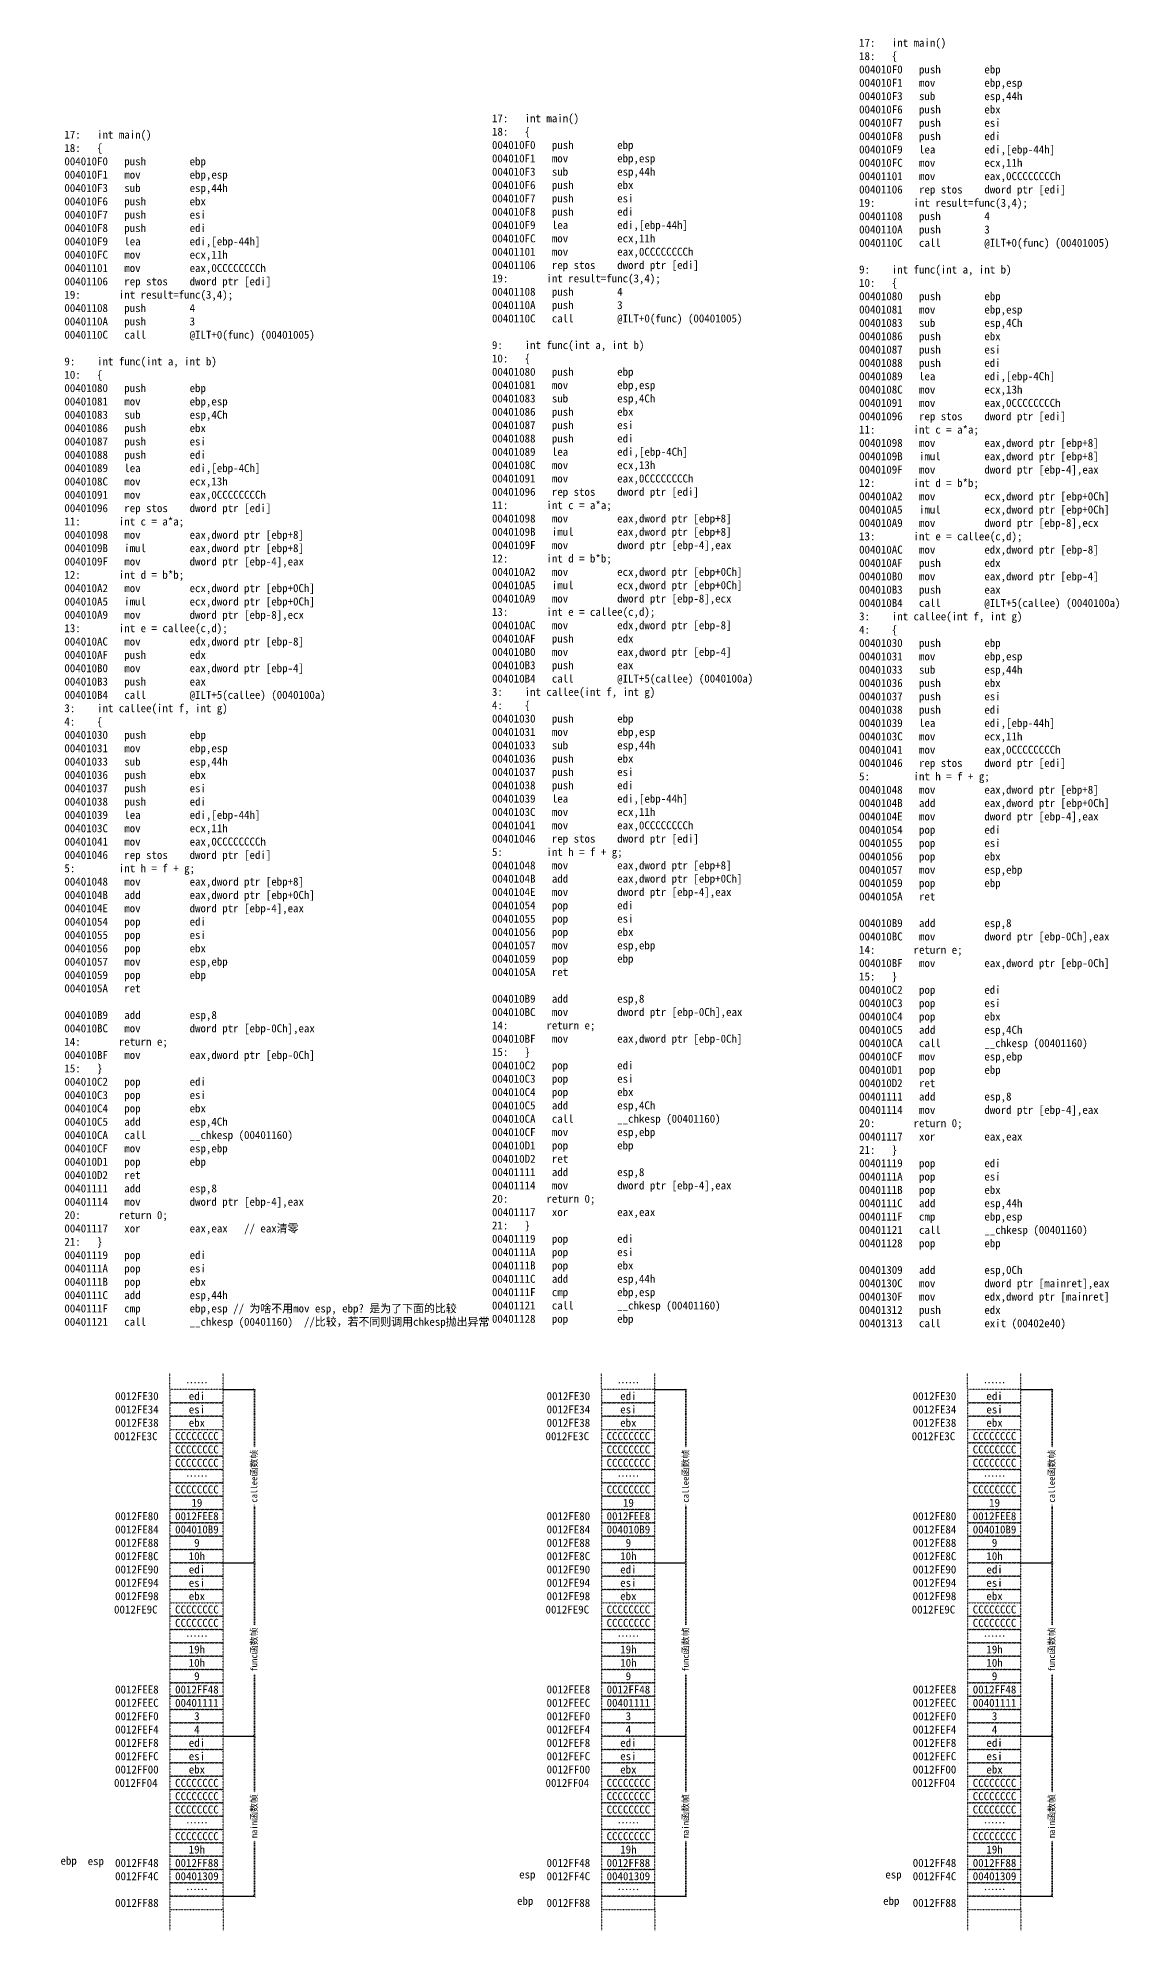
# Model space of a CAD drawing. Header units: millimetres. Extents: x 4752 to 29114, y 1106 to 4893.
# Drawn here: x 25506 to 27568, y 1346 to 4893 of the extents above; entities that cross this region are included whole.
import ezdxf

# ---------------------------------------------------------------- set-up
doc = ezdxf.new("R2010")
doc.units = ezdxf.units.MM
doc.linetypes.add('ACAD_ISO07W100', pattern=[3, 0, -3])
doc.linetypes.add('DOT', pattern=[0.25, 0, -0.25])
doc.styles.get("Standard").update_dxf_attribs({"font": ''})
doc.styles.add('w', font='', dxfattribs={"height": 15})
doc.styles.get('Standard').set_extended_font_data('SimSun')
doc.styles.get('w').set_extended_font_data('SimSun')
doc.dimstyles.new('w', dxfattribs={"dimscale": 3, "dimtxt": 4, "dimasz": 1.5, "dimexe": 1.25, "dimexo": 0.625, "dimtad": 0, "dimtxsty": 'Standard', "dimblk": 'ARCHTICK', "dimcen": 2.5, "dimclrd": 5, "dimclre": 5, "dimclrt": 5, "dimadec": 1, "dimazin": 0, "dimtfac": 1, "dimtmove": 0, "dimatfit": 3, "dimfxl": 1, "dimarcsym": 0})

# ---------------------------------------------------------------- blocks, each defined once
blk = doc.blocks.new('b')
at = {"linetype": 'DOT'}
blk.add_lwpolyline([(-100, 0), (0, 0), (0, 25), (-100, 25)], close=True, dxfattribs=at)
blk = doc.blocks.new('_ArchTick')
at = {"color": 0, "linetype": 'ByBlock', "const_width": 0.15}
blk.add_lwpolyline([(-0.5, -0.5), (0.5, 0.5)], dxfattribs=at)
blk = doc.blocks.new('*D64')
at = {"color": 5, "linetype": 'ACAD_ISO07W100', "lineweight": -2}
for p, q in [((25855.6, 2359.5), (25915.7, 2359.5)), ((25912, 2359.5), (25912, 2249.2)), ((25912, 2034.5), (25912, 2144.9)), ((25855.6, 2034.5), (25915.7, 2034.5))]:
    blk.add_line(p, q, dxfattribs=at)
at = {"layer": 'Defpoints', "color": 0, "linetype": 'DOT'}
for p in [(25853.7, 2359.5), (25853.7, 2034.5), (25912, 2034.5)]:
    blk.add_point(p, dxfattribs=at)
at = {"color": 5, "linetype": 'DOT', "lineweight": -2, "xscale": 4.5, "yscale": 4.5, "zscale": 4.5}
for p, rotation in [((25912, 2359.5), 90), ((25912, 2034.5), 270)]:
    blk.add_blockref('_ArchTick', p, dxfattribs=dict(at, rotation=rotation))
at = {"color": 5, "linetype": 'DOT', "insert": (25912, 2197), "char_height": 12, "attachment_point": 5, "rotation": 90}
blk.add_mtext('callee函数帧', dxfattribs=at)
blk = doc.blocks.new('*D62')
at = {"color": 5, "linetype": 'ACAD_ISO07W100', "lineweight": -2}
for p, q in [((25855.6, 2034.5), (25915.7, 2034.5)), ((25912, 2034.5), (25912, 1915.7)), ((25912, 1709.5), (25912, 1828.4)), ((25855.6, 1709.5), (25915.7, 1709.5))]:
    blk.add_line(p, q, dxfattribs=at)
at = {"layer": 'Defpoints', "color": 0, "linetype": 'DOT'}
for p in [(25853.7, 2034.5), (25853.7, 1709.5), (25912, 1709.5)]:
    blk.add_point(p, dxfattribs=at)
at = {"color": 5, "linetype": 'DOT', "lineweight": -2, "xscale": 4.5, "yscale": 4.5, "zscale": 4.5}
for p, rotation in [((25912, 2034.5), 90), ((25912, 1709.5), 270)]:
    blk.add_blockref('_ArchTick', p, dxfattribs=dict(at, rotation=rotation))
at = {"color": 5, "linetype": 'DOT', "insert": (25912, 1872), "char_height": 12, "attachment_point": 5, "rotation": 90}
blk.add_mtext('func函数帧', dxfattribs=at)
blk = doc.blocks.new('*D63')
at = {"color": 5, "linetype": 'ACAD_ISO07W100', "lineweight": -2}
for p, q in [((25853.7, 1709.5), (25915.7, 1709.5)), ((25912, 1709.5), (25912, 1603.6)), ((25912, 1409.5), (25912, 1515.5)), ((25853.7, 1409.5), (25915.7, 1409.5))]:
    blk.add_line(p, q, dxfattribs=at)
at = {"layer": 'Defpoints', "color": 0, "linetype": 'DOT'}
for p in [(25851.8, 1709.5), (25851.8, 1409.5), (25912, 1409.5)]:
    blk.add_point(p, dxfattribs=at)
at = {"color": 5, "linetype": 'DOT', "lineweight": -2, "xscale": 4.5, "yscale": 4.5, "zscale": 4.5}
for p, rotation in [((25912, 1709.5), 90), ((25912, 1409.5), 270)]:
    blk.add_blockref('_ArchTick', p, dxfattribs=dict(at, rotation=rotation))
at = {"color": 5, "linetype": 'DOT', "insert": (25912, 1559.5), "char_height": 12, "attachment_point": 5, "rotation": 90}
blk.add_mtext('main函数帧', dxfattribs=at)
blk = doc.blocks.new('*D67')
at = {"color": 5, "linetype": 'ACAD_ISO07W100', "lineweight": -2}
for p, q in [((26664.3, 2359.5), (26724.4, 2359.5)), ((26720.7, 2359.5), (26720.7, 2249.2)), ((26720.7, 2034.5), (26720.7, 2144.9)), ((26664.3, 2034.5), (26724.4, 2034.5))]:
    blk.add_line(p, q, dxfattribs=at)
at = {"layer": 'Defpoints', "color": 0, "linetype": 'DOT'}
for p in [(26662.4, 2359.5), (26662.4, 2034.5), (26720.7, 2034.5)]:
    blk.add_point(p, dxfattribs=at)
at = {"color": 5, "linetype": 'DOT', "lineweight": -2, "xscale": 4.5, "yscale": 4.5, "zscale": 4.5}
for p, rotation in [((26720.7, 2359.5), 90), ((26720.7, 2034.5), 270)]:
    blk.add_blockref('_ArchTick', p, dxfattribs=dict(at, rotation=rotation))
at = {"color": 5, "linetype": 'DOT', "insert": (26720.7, 2197), "char_height": 12, "attachment_point": 5, "rotation": 90}
blk.add_mtext('callee函数帧', dxfattribs=at)
blk = doc.blocks.new('*D65')
at = {"color": 5, "linetype": 'ACAD_ISO07W100', "lineweight": -2}
for p, q in [((26664.3, 2034.5), (26724.4, 2034.5)), ((26720.7, 2034.5), (26720.7, 1915.7)), ((26720.7, 1709.5), (26720.7, 1828.4)), ((26664.3, 1709.5), (26724.4, 1709.5))]:
    blk.add_line(p, q, dxfattribs=at)
at = {"layer": 'Defpoints', "color": 0, "linetype": 'DOT'}
for p in [(26662.4, 2034.5), (26662.4, 1709.5), (26720.7, 1709.5)]:
    blk.add_point(p, dxfattribs=at)
at = {"color": 5, "linetype": 'DOT', "lineweight": -2, "xscale": 4.5, "yscale": 4.5, "zscale": 4.5}
for p, rotation in [((26720.7, 2034.5), 90), ((26720.7, 1709.5), 270)]:
    blk.add_blockref('_ArchTick', p, dxfattribs=dict(at, rotation=rotation))
at = {"color": 5, "linetype": 'DOT', "insert": (26720.7, 1872), "char_height": 12, "attachment_point": 5, "rotation": 90}
blk.add_mtext('func函数帧', dxfattribs=at)
blk = doc.blocks.new('*D66')
at = {"color": 5, "linetype": 'ACAD_ISO07W100', "lineweight": -2}
for p, q in [((26662.4, 1709.5), (26724.4, 1709.5)), ((26720.7, 1709.5), (26720.7, 1603.6)), ((26720.7, 1409.5), (26720.7, 1515.5)), ((26662.4, 1409.5), (26724.4, 1409.5))]:
    blk.add_line(p, q, dxfattribs=at)
at = {"layer": 'Defpoints', "color": 0, "linetype": 'DOT'}
for p in [(26660.6, 1709.5), (26660.6, 1409.5), (26720.7, 1409.5)]:
    blk.add_point(p, dxfattribs=at)
at = {"color": 5, "linetype": 'DOT', "lineweight": -2, "xscale": 4.5, "yscale": 4.5, "zscale": 4.5}
for p, rotation in [((26720.7, 1709.5), 90), ((26720.7, 1409.5), 270)]:
    blk.add_blockref('_ArchTick', p, dxfattribs=dict(at, rotation=rotation))
at = {"color": 5, "linetype": 'DOT', "insert": (26720.7, 1559.5), "char_height": 12, "attachment_point": 5, "rotation": 90}
blk.add_mtext('main函数帧', dxfattribs=at)
blk = doc.blocks.new('*D70')
at = {"color": 5, "linetype": 'ACAD_ISO07W100', "lineweight": -2}
for p, q in [((27350.6, 2359.5), (27410.7, 2359.5)), ((27407, 2359.5), (27407, 2249.2)), ((27407, 2034.5), (27407, 2144.9)), ((27350.6, 2034.5), (27410.7, 2034.5))]:
    blk.add_line(p, q, dxfattribs=at)
at = {"layer": 'Defpoints', "color": 0, "linetype": 'DOT'}
for p in [(27348.7, 2359.5), (27348.7, 2034.5), (27407, 2034.5)]:
    blk.add_point(p, dxfattribs=at)
at = {"color": 5, "linetype": 'DOT', "lineweight": -2, "xscale": 4.5, "yscale": 4.5, "zscale": 4.5}
for p, rotation in [((27407, 2359.5), 90), ((27407, 2034.5), 270)]:
    blk.add_blockref('_ArchTick', p, dxfattribs=dict(at, rotation=rotation))
at = {"color": 5, "linetype": 'DOT', "insert": (27407, 2197), "char_height": 12, "attachment_point": 5, "rotation": 90}
blk.add_mtext('callee函数帧', dxfattribs=at)
blk = doc.blocks.new('*D68')
at = {"color": 5, "linetype": 'ACAD_ISO07W100', "lineweight": -2}
for p, q in [((27350.6, 2034.5), (27410.7, 2034.5)), ((27407, 2034.5), (27407, 1915.7)), ((27407, 1709.5), (27407, 1828.4)), ((27350.6, 1709.5), (27410.7, 1709.5))]:
    blk.add_line(p, q, dxfattribs=at)
at = {"layer": 'Defpoints', "color": 0, "linetype": 'DOT'}
for p in [(27348.7, 2034.5), (27348.7, 1709.5), (27407, 1709.5)]:
    blk.add_point(p, dxfattribs=at)
at = {"color": 5, "linetype": 'DOT', "lineweight": -2, "xscale": 4.5, "yscale": 4.5, "zscale": 4.5}
for p, rotation in [((27407, 2034.5), 90), ((27407, 1709.5), 270)]:
    blk.add_blockref('_ArchTick', p, dxfattribs=dict(at, rotation=rotation))
at = {"color": 5, "linetype": 'DOT', "insert": (27407, 1872), "char_height": 12, "attachment_point": 5, "rotation": 90}
blk.add_mtext('func函数帧', dxfattribs=at)
blk = doc.blocks.new('*D69')
at = {"color": 5, "linetype": 'ACAD_ISO07W100', "lineweight": -2}
for p, q in [((27348.7, 1709.5), (27410.7, 1709.5)), ((27407, 1709.5), (27407, 1603.6)), ((27407, 1409.5), (27407, 1515.5)), ((27348.7, 1409.5), (27410.7, 1409.5))]:
    blk.add_line(p, q, dxfattribs=at)
at = {"layer": 'Defpoints', "color": 0, "linetype": 'DOT'}
for p in [(27346.8, 1709.5), (27346.8, 1409.5), (27407, 1409.5)]:
    blk.add_point(p, dxfattribs=at)
at = {"color": 5, "linetype": 'DOT', "lineweight": -2, "xscale": 4.5, "yscale": 4.5, "zscale": 4.5}
for p, rotation in [((27407, 1709.5), 90), ((27407, 1409.5), 270)]:
    blk.add_blockref('_ArchTick', p, dxfattribs=dict(at, rotation=rotation))
at = {"color": 5, "linetype": 'DOT', "insert": (27407, 1559.5), "char_height": 12, "attachment_point": 5, "rotation": 90}
blk.add_mtext('main函数帧', dxfattribs=at)
blk = doc.blocks.new('*D89')
at = {"color": 5, "linetype": 'ACAD_ISO07W100', "lineweight": -2}
for p, q in [((22309.4, 4598), (22309.4, 4745.6)), ((22309.4, 4741.8), (23376.4, 4741.8)), ((25286.8, 4741.8), (24219.8, 4741.8)), ((25286.8, 4598), (25286.8, 4745.6)), ((28970.7, 2034.5), (29030.9, 2034.5)), ((29027.1, 2034.5), (29027.1, 1915.7)), ((29027.1, 1709.5), (29027.1, 1828.4)), ((28970.7, 1709.5), (29030.9, 1709.5))]:
    blk.add_line(p, q, dxfattribs=at)
at = {"layer": 'Defpoints', "color": 0, "linetype": 'DOT'}
for p in [(25286.8, 4741.8), (22309.4, 4596.1), (25286.8, 4596.1), (28968.9, 2034.5), (28968.9, 1709.5), (29027.1, 1709.5)]:
    blk.add_point(p, dxfattribs=at)
at = {"color": 5, "linetype": 'DOT', "lineweight": -2, "xscale": 4.5, "yscale": 4.5, "zscale": 4.5}
for p, rotation in [((22309.4, 4741.8), 180), ((29027.1, 2034.5), 90), ((29027.1, 1709.5), 270)]:
    blk.add_blockref('_ArchTick', p, dxfattribs=dict(at, rotation=rotation))
blk.add_blockref('_ArchTick', (25286.8, 4741.8), dxfattribs=at)
at = {"color": 5, "linetype": 'DOT', "insert": (23798.1, 4741.8), "char_height": 66, "attachment_point": 5}
blk.add_mtext('main函数的堆栈平衡', dxfattribs=at)
at = {"color": 5, "linetype": 'DOT', "insert": (29027.1, 1872), "char_height": 12, "attachment_point": 5, "rotation": 90}
blk.add_mtext('func函数帧', dxfattribs=at)

msp = doc.modelspace()

# ---------------------------------------------------------------- linework, layer by layer
at = {"linetype": 'DOT'}
for p, q in [((25753.709, 2359.543), (25753.709, 2389.543)), ((25853.709, 2359.543), (25853.709, 2389.543)), ((26562.435, 2359.543), (26562.435, 2389.543)), ((26662.435, 2359.543), (26662.435, 2389.543)), ((27248.699, 2359.543), (27248.699, 2389.543)), ((27348.699, 2359.543), (27348.699, 2389.543)), ((25753.709, 2284.543), (25753.709, 2259.543)), ((25753.709, 2284.543), (25853.709, 2284.543)), ((25853.709, 2259.543), (25853.709, 2284.543)), ((26562.435, 2284.543), (26562.435, 2259.543)), ((26562.435, 2284.543), (26662.435, 2284.543)), ((26662.435, 2259.543), (26662.435, 2284.543)), ((27248.699, 2284.543), (27248.699, 2259.543)), ((27248.699, 2284.543), (27348.699, 2284.543)), ((27348.699, 2259.543), (27348.699, 2284.543)), ((25753.709, 2259.543), (25853.709, 2259.543)), ((26562.435, 2259.543), (26662.435, 2259.543)), ((27248.699, 2259.543), (27348.699, 2259.543)), ((25753.709, 1959.543), (25753.709, 1934.543)), ((25753.709, 1959.543), (25853.709, 1959.543)), ((25853.709, 1934.543), (25853.709, 1959.543)), ((26562.435, 1959.543), (26562.435, 1934.543)), ((26562.435, 1959.543), (26662.435, 1959.543)), ((26662.435, 1934.543), (26662.435, 1959.543)), ((27248.699, 1959.543), (27248.699, 1934.543)), ((27248.699, 1959.543), (27348.699, 1959.543)), ((27348.699, 1934.543), (27348.699, 1959.543)), ((25753.709, 1934.543), (25853.709, 1934.543)), ((26562.435, 1934.543), (26662.435, 1934.543)), ((27248.699, 1934.543), (27348.699, 1934.543)), ((25853.709, 1634.543), (25753.709, 1634.543)), ((25753.709, 1634.543), (25753.709, 1609.543)), ((25853.709, 1609.543), (25853.709, 1634.543)), ((26662.435, 1634.543), (26562.435, 1634.543)), ((26562.435, 1634.543), (26562.435, 1609.543)), ((26662.435, 1609.543), (26662.435, 1634.543)), ((27348.699, 1634.543), (27248.699, 1634.543)), ((27248.699, 1634.543), (27248.699, 1609.543)), ((27348.699, 1609.543), (27348.699, 1634.543)), ((25753.709, 1609.543), (25853.709, 1609.543)), ((26562.435, 1609.543), (26662.435, 1609.543)), ((27248.699, 1609.543), (27348.699, 1609.543)), ((25753.709, 1384.543), (25753.709, 1346.022)), ((25853.709, 1384.543), (25853.709, 1346.022)), ((26562.435, 1384.543), (26562.435, 1346.022)), ((26662.435, 1384.543), (26662.435, 1346.022)), ((27248.699, 1384.543), (27248.699, 1346.022)), ((27348.699, 1384.543), (27348.699, 1346.022))]:
    msp.add_line(p, q, dxfattribs=at)
for points in [[(25753.709, 2334.543), (25853.709, 2334.543), (25853.709, 2359.543), (25753.709, 2359.543)], [(26562.435, 2334.543), (26662.435, 2334.543), (26662.435, 2359.543), (26562.435, 2359.543)], [(27248.699, 2334.543), (27348.699, 2334.543), (27348.699, 2359.543), (27248.699, 2359.543)], [(25753.709, 2309.543), (25853.709, 2309.543), (25853.709, 2334.543), (25753.709, 2334.543)], [(25753.709, 2284.543), (25853.709, 2284.543), (25853.709, 2309.543), (25753.709, 2309.543)], [(26562.435, 2309.543), (26662.435, 2309.543), (26662.435, 2334.543), (26562.435, 2334.543)], [(26562.435, 2284.543), (26662.435, 2284.543), (26662.435, 2309.543), (26562.435, 2309.543)], [(27248.699, 2309.543), (27348.699, 2309.543), (27348.699, 2334.543), (27248.699, 2334.543)], [(27248.699, 2284.543), (27348.699, 2284.543), (27348.699, 2309.543), (27248.699, 2309.543)], [(25753.709, 2109.543), (25853.709, 2109.543), (25853.709, 2134.543), (25753.709, 2134.543)], [(26562.435, 2109.543), (26662.435, 2109.543), (26662.435, 2134.543), (26562.435, 2134.543)], [(27248.699, 2109.543), (27348.699, 2109.543), (27348.699, 2134.543), (27248.699, 2134.543)], [(25753.709, 2084.543), (25853.709, 2084.543), (25853.709, 2109.543), (25753.709, 2109.543)], [(26562.435, 2084.543), (26662.435, 2084.543), (26662.435, 2109.543), (26562.435, 2109.543)], [(27248.699, 2084.543), (27348.699, 2084.543), (27348.699, 2109.543), (27248.699, 2109.543)], [(25753.709, 2059.543), (25853.709, 2059.543), (25853.709, 2084.543), (25753.709, 2084.543)], [(25753.709, 2034.543), (25853.709, 2034.543), (25853.709, 2059.543), (25753.709, 2059.543)], [(26562.435, 2059.543), (26662.435, 2059.543), (26662.435, 2084.543), (26562.435, 2084.543)], [(26562.435, 2034.543), (26662.435, 2034.543), (26662.435, 2059.543), (26562.435, 2059.543)], [(27248.699, 2059.543), (27348.699, 2059.543), (27348.699, 2084.543), (27248.699, 2084.543)], [(27248.699, 2034.543), (27348.699, 2034.543), (27348.699, 2059.543), (27248.699, 2059.543)], [(25753.709, 2009.543), (25853.709, 2009.543), (25853.709, 2034.543), (25753.709, 2034.543)], [(26562.435, 2009.543), (26662.435, 2009.543), (26662.435, 2034.543), (26562.435, 2034.543)], [(27248.699, 2009.543), (27348.699, 2009.543), (27348.699, 2034.543), (27248.699, 2034.543)], [(25753.709, 1984.543), (25853.709, 1984.543), (25853.709, 2009.543), (25753.709, 2009.543)], [(26562.435, 1984.543), (26662.435, 1984.543), (26662.435, 2009.543), (26562.435, 2009.543)], [(27248.699, 1984.543), (27348.699, 1984.543), (27348.699, 2009.543), (27248.699, 2009.543)], [(25753.709, 1959.543), (25853.709, 1959.543), (25853.709, 1984.543), (25753.709, 1984.543)], [(26562.435, 1959.543), (26662.435, 1959.543), (26662.435, 1984.543), (26562.435, 1984.543)], [(27248.699, 1959.543), (27348.699, 1959.543), (27348.699, 1984.543), (27248.699, 1984.543)], [(25753.709, 1784.543), (25853.709, 1784.543), (25853.709, 1809.543), (25753.709, 1809.543)], [(26562.435, 1784.543), (26662.435, 1784.543), (26662.435, 1809.543), (26562.435, 1809.543)], [(27248.699, 1784.543), (27348.699, 1784.543), (27348.699, 1809.543), (27248.699, 1809.543)], [(25753.709, 1759.543), (25853.709, 1759.543), (25853.709, 1784.543), (25753.709, 1784.543)], [(26562.435, 1759.543), (26662.435, 1759.543), (26662.435, 1784.543), (26562.435, 1784.543)], [(27248.699, 1759.543), (27348.699, 1759.543), (27348.699, 1784.543), (27248.699, 1784.543)], [(25753.709, 1734.543), (25853.709, 1734.543), (25853.709, 1759.543), (25753.709, 1759.543)], [(26562.435, 1734.543), (26662.435, 1734.543), (26662.435, 1759.543), (26562.435, 1759.543)], [(27248.699, 1734.543), (27348.699, 1734.543), (27348.699, 1759.543), (27248.699, 1759.543)], [(25753.709, 1709.543), (25853.709, 1709.543), (25853.709, 1734.543), (25753.709, 1734.543)], [(25753.709, 1684.543), (25853.709, 1684.543), (25853.709, 1709.543), (25753.709, 1709.543)], [(26562.435, 1709.543), (26662.435, 1709.543), (26662.435, 1734.543), (26562.435, 1734.543)], [(26562.435, 1684.543), (26662.435, 1684.543), (26662.435, 1709.543), (26562.435, 1709.543)], [(27248.699, 1709.543), (27348.699, 1709.543), (27348.699, 1734.543), (27248.699, 1734.543)], [(27248.699, 1684.543), (27348.699, 1684.543), (27348.699, 1709.543), (27248.699, 1709.543)], [(25753.709, 1659.543), (25853.709, 1659.543), (25853.709, 1684.543), (25753.709, 1684.543)], [(26562.435, 1659.543), (26662.435, 1659.543), (26662.435, 1684.543), (26562.435, 1684.543)], [(27248.699, 1659.543), (27348.699, 1659.543), (27348.699, 1684.543), (27248.699, 1684.543)], [(25753.709, 1634.543), (25853.709, 1634.543), (25853.709, 1659.543), (25753.709, 1659.543)], [(26562.435, 1634.543), (26662.435, 1634.543), (26662.435, 1659.543), (26562.435, 1659.543)], [(27248.699, 1634.543), (27348.699, 1634.543), (27348.699, 1659.543), (27248.699, 1659.543)], [(25753.709, 1459.543), (25853.709, 1459.543), (25853.709, 1484.543), (25753.709, 1484.543)], [(26562.435, 1459.543), (26662.435, 1459.543), (26662.435, 1484.543), (26562.435, 1484.543)], [(27248.699, 1459.543), (27348.699, 1459.543), (27348.699, 1484.543), (27248.699, 1484.543)], [(25753.709, 1409.543), (25853.709, 1409.543), (25853.709, 1434.543), (25753.709, 1434.543)], [(26562.435, 1409.543), (26662.435, 1409.543), (26662.435, 1434.543), (26562.435, 1434.543)], [(27248.699, 1409.543), (27348.699, 1409.543), (27348.699, 1434.543), (27248.699, 1434.543)], [(25753.709, 1384.543), (25853.709, 1384.543), (25853.709, 1409.543), (25753.709, 1409.543)], [(26562.435, 1384.543), (26662.435, 1384.543), (26662.435, 1409.543), (26562.435, 1409.543)], [(27248.699, 1384.543), (27348.699, 1384.543), (27348.699, 1409.543), (27248.699, 1409.543)]]:
    msp.add_lwpolyline(points, close=True, dxfattribs=at)

# ---------------------------------------------------------------- block references
for p in [(25853.709, 2234.543), (26662.435, 2234.543), (27348.699, 2234.543), (25853.709, 2209.543), (25853.709, 2184.543), (26662.435, 2209.543), (26662.435, 2184.543), (27348.699, 2209.543), (27348.699, 2184.543), (25853.709, 2159.543), (26662.435, 2159.543), (27348.699, 2159.543), (25853.709, 2134.543), (26662.435, 2134.543), (27348.699, 2134.543), (25853.709, 1909.543), (26662.435, 1909.543), (27348.699, 1909.543), (25853.709, 1884.543), (25853.709, 1859.543), (26662.435, 1884.543), (26662.435, 1859.543), (27348.699, 1884.543), (27348.699, 1859.543), (25853.709, 1834.543), (26662.435, 1834.543), (27348.699, 1834.543), (25853.709, 1809.543), (26662.435, 1809.543), (27348.699, 1809.543), (25853.709, 1584.543), (26662.435, 1584.543), (27348.699, 1584.543), (25853.709, 1559.543), (26662.435, 1559.543), (27348.699, 1559.543), (25853.709, 1534.543), (25853.709, 1509.543), (26662.435, 1534.543), (26662.435, 1509.543), (27348.699, 1534.543), (27348.699, 1509.543), (25853.709, 1484.543), (26662.435, 1484.543), (27348.699, 1484.543), (25853.709, 1434.543), (26662.435, 1434.543), (27348.699, 1434.543)]:
    msp.add_blockref('b', p, dxfattribs=at)

# ---------------------------------------------------------------- texts
at = {"linetype": 'DOT', "style": 'w'}
for s, p in [('0012FE3C', (25648.925, 2264.543)), ('0012FE3C', (26457.651, 2264.543)), ('0012FE3C', (27143.916, 2264.543)), ('0012FE9C', (25648.925, 1939.543)), ('0012FE9C', (26457.651, 1939.543)), ('0012FE9C', (27143.916, 1939.543)), ('0012FF04', (25648.925, 1614.543)), ('0012FF04', (26457.651, 1614.543)), ('0012FF04', (27143.916, 1614.543))]:
    msp.add_text(s, height=15, dxfattribs=at).set_placement(p)
at = {"linetype": 'DOT', "char_height": 15, "style": 'w'}
for s, insert, width, attachment_point in [('17:   int main()\\P18:   \\{\\P004010F0   push        ebp\\P004010F1   mov         ebp,esp\\P004010F3   sub         esp,44h\\P004010F6   push        ebx\\P004010F7   push        esi\\P004010F8   push        edi\\P004010F9   lea         edi,[ebp-44h]\\P004010FC   mov         ecx,11h\\P00401101   mov         eax,0CCCCCCCCh\\P00401106   rep stos    dword ptr [edi]\\P19:       int result=func(3,4);\\P00401108   push        4\\P0040110A   push        3\\P0040110C   call        @ILT+0(func) (00401005)\\P\\P9:    int func(int a, int b)\\P10:   \\{\\P00401080   push        ebp\\P00401081   mov         ebp,esp\\P00401083   sub         esp,4Ch\\P00401086   push        ebx\\P00401087   push        esi\\P00401088   push        edi\\P00401089   lea         edi,[ebp-4Ch]\\P0040108C   mov         ecx,13h\\P00401091   mov         eax,0CCCCCCCCh\\P00401096   rep stos    dword ptr [edi]\\P11:       int c = a*a;\\P00401098   mov         eax,dword ptr [ebp+8]\\P0040109B   imul        eax,dword ptr [ebp+8]\\P0040109F   mov         dword ptr [ebp-4],eax\\P12:       int d = b*b;\\P004010A2   mov         ecx,dword ptr [ebp+0Ch]\\P004010A5   imul        ecx,dword ptr [ebp+0Ch]\\P004010A9   mov         dword ptr [ebp-8],ecx\\P13:       int e = callee(c,d);\\P004010AC   mov         edx,dword ptr [ebp-8]\\P004010AF   push        edx\\P004010B0   mov         eax,dword ptr [ebp-4]\\P004010B3   push        eax\\P004010B4   call        @ILT+5(callee) (0040100a)\\P3:    int callee(int f, int g)\\P4:    \\{\\P00401030   push        ebp\\P00401031   mov         ebp,esp\\P00401033   sub         esp,44h\\P00401036   push        ebx\\P00401037   push        esi\\P00401038   push        edi\\P00401039   lea         edi,[ebp-44h]\\P0040103C   mov         ecx,11h\\P00401041   mov         eax,0CCCCCCCCh\\P00401046   rep stos    dword ptr [edi]\\P5:        int h = f + g;\\P00401048   mov         eax,dword ptr [ebp+8]\\P0040104B   add         eax,dword ptr [ebp+0Ch]\\P0040104E   mov         dword ptr [ebp-4],eax\\P00401054   pop         edi\\P00401055   pop         esi\\P00401056   pop         ebx\\P00401057   mov         esp,ebp\\P00401059   pop         ebp\\P0040105A   ret\\P\\P004010B9   add         esp,8\\P004010BC   mov         dword ptr [ebp-0Ch],eax\\P14:       return e;\\P004010BF   mov         eax,dword ptr [ebp-0Ch]\\P15:   \\}\\P004010C2   pop         edi\\P004010C3   pop         esi\\P004010C4   pop         ebx\\P004010C5   add         esp,4Ch\\P004010CA   call        __chkesp (00401160)\\P004010CF   mov         esp,ebp\\P004010D1   pop         ebp\\P004010D2   ret\\P00401111   add         esp,8\\P00401114   mov         dword ptr [ebp-4],eax\\P20:       return 0;\\P00401117   xor         eax,eax\\P21:   \\}\\P00401119   pop         edi\\P0040111A   pop         esi\\P0040111B   pop         ebx\\P0040111C   add         esp,44h\\P0040111F   cmp         ebp,esp\\P00401121   call        __chkesp (00401160)\\P00401128   pop         ebp\\P\\P{\\C1;00401309   add         esp,0Ch\\P0040130C   mov         dword ptr [mainret],eax\\P0040130F   mov         edx,dword ptr [mainret]\\P00401312   push        edx\\P00401313   call        exit (00402e40)}', (27045.347, 4891.699), 846.86385, 1), ('17:   int main()\\P18:   \\{\\P004010F0   push        ebp\\P004010F1   mov         ebp,esp\\P004010F3   sub         esp,44h\\P004010F6   push        ebx\\P004010F7   push        esi\\P004010F8   push        edi\\P004010F9   lea         edi,[ebp-44h]\\P004010FC   mov         ecx,11h\\P00401101   mov         eax,0CCCCCCCCh\\P00401106   rep stos    dword ptr [edi]\\P19:       int result=func(3,4);\\P00401108   push        4\\P0040110A   push        3\\P0040110C   call        @ILT+0(func) (00401005)\\P\\P9:    int func(int a, int b)\\P10:   \\{\\P00401080   push        ebp\\P00401081   mov         ebp,esp\\P00401083   sub         esp,4Ch\\P00401086   push        ebx\\P00401087   push        esi\\P00401088   push        edi\\P00401089   lea         edi,[ebp-4Ch]\\P0040108C   mov         ecx,13h\\P00401091   mov         eax,0CCCCCCCCh\\P00401096   rep stos    dword ptr [edi]\\P11:       int c = a*a;\\P00401098   mov         eax,dword ptr [ebp+8]\\P0040109B   imul        eax,dword ptr [ebp+8]\\P0040109F   mov         dword ptr [ebp-4],eax\\P12:       int d = b*b;\\P004010A2   mov         ecx,dword ptr [ebp+0Ch]\\P004010A5   imul        ecx,dword ptr [ebp+0Ch]\\P004010A9   mov         dword ptr [ebp-8],ecx\\P13:       int e = callee(c,d);\\P004010AC   mov         edx,dword ptr [ebp-8]\\P004010AF   push        edx\\P004010B0   mov         eax,dword ptr [ebp-4]\\P004010B3   push        eax\\P004010B4   call        @ILT+5(callee) (0040100a)\\P3:    int callee(int f, int g)\\P4:    \\{\\P00401030   push        ebp\\P00401031   mov         ebp,esp\\P00401033   sub         esp,44h\\P00401036   push        ebx\\P00401037   push        esi\\P00401038   push        edi\\P00401039   lea         edi,[ebp-44h]\\P0040103C   mov         ecx,11h\\P00401041   mov         eax,0CCCCCCCCh\\P00401046   rep stos    dword ptr [edi]\\P5:        int h = f + g;\\P00401048   mov         eax,dword ptr [ebp+8]\\P0040104B   add         eax,dword ptr [ebp+0Ch]\\P0040104E   mov         dword ptr [ebp-4],eax\\P00401054   pop         edi\\P00401055   pop         esi\\P00401056   pop         ebx\\P00401057   mov         esp,ebp\\P00401059   pop         ebp\\P0040105A   ret\\P\\P004010B9   add         esp,8\\P004010BC   mov         dword ptr [ebp-0Ch],eax\\P14:       return e;\\P004010BF   mov         eax,dword ptr [ebp-0Ch]\\P15:   \\}\\P004010C2   pop         edi\\P004010C3   pop         esi\\P004010C4   pop         ebx\\P004010C5   add         esp,4Ch\\P004010CA   call        __chkesp (00401160)\\P004010CF   mov         esp,ebp\\P004010D1   pop         ebp\\P004010D2   ret\\P00401111   add         esp,8\\P00401114   mov         dword ptr [ebp-4],eax\\P{\\C1;20:       return 0;\\P00401117   xor         eax,eax   // eax清零\\P21:   \\}\\P00401119   pop         edi\\P0040111A   pop         esi\\P0040111B   pop         ebx\\P0040111C   add         esp,44h\\P0040111F   cmp         ebp,esp \\C5;// 为啥不用mov esp, ebp? 是为了下面的比较\\C1;\\P00401121   call        __chkesp (00401160)  \\C5;//比较，若不同则调用chkesp抛出异常}', (25555.874, 4719.442), 770.90311, 1), ('17:   int main()\\P18:   \\{\\P004010F0   push        ebp\\P004010F1   mov         ebp,esp\\P004010F3   sub         esp,44h\\P004010F6   push        ebx\\P004010F7   push        esi\\P004010F8   push        edi\\P004010F9   lea         edi,[ebp-44h]\\P004010FC   mov         ecx,11h\\P00401101   mov         eax,0CCCCCCCCh\\P00401106   rep stos    dword ptr [edi]\\P19:       int result=func(3,4);\\P00401108   push        4\\P0040110A   push        3\\P0040110C   call        @ILT+0(func) (00401005)\\P\\P9:    int func(int a, int b)\\P10:   \\{\\P00401080   push        ebp\\P00401081   mov         ebp,esp\\P00401083   sub         esp,4Ch\\P00401086   push        ebx\\P00401087   push        esi\\P00401088   push        edi\\P00401089   lea         edi,[ebp-4Ch]\\P0040108C   mov         ecx,13h\\P00401091   mov         eax,0CCCCCCCCh\\P00401096   rep stos    dword ptr [edi]\\P11:       int c = a*a;\\P00401098   mov         eax,dword ptr [ebp+8]\\P0040109B   imul        eax,dword ptr [ebp+8]\\P0040109F   mov         dword ptr [ebp-4],eax\\P12:       int d = b*b;\\P004010A2   mov         ecx,dword ptr [ebp+0Ch]\\P004010A5   imul        ecx,dword ptr [ebp+0Ch]\\P004010A9   mov         dword ptr [ebp-8],ecx\\P13:       int e = callee(c,d);\\P004010AC   mov         edx,dword ptr [ebp-8]\\P004010AF   push        edx\\P004010B0   mov         eax,dword ptr [ebp-4]\\P004010B3   push        eax\\P004010B4   call        @ILT+5(callee) (0040100a)\\P3:    int callee(int f, int g)\\P4:    \\{\\P00401030   push        ebp\\P00401031   mov         ebp,esp\\P00401033   sub         esp,44h\\P00401036   push        ebx\\P00401037   push        esi\\P00401038   push        edi\\P00401039   lea         edi,[ebp-44h]\\P0040103C   mov         ecx,11h\\P00401041   mov         eax,0CCCCCCCCh\\P00401046   rep stos    dword ptr [edi]\\P5:        int h = f + g;\\P00401048   mov         eax,dword ptr [ebp+8]\\P0040104B   add         eax,dword ptr [ebp+0Ch]\\P0040104E   mov         dword ptr [ebp-4],eax\\P00401054   pop         edi\\P00401055   pop         esi\\P00401056   pop         ebx\\P00401057   mov         esp,ebp\\P00401059   pop         ebp\\P0040105A   ret\\P\\P004010B9   add         esp,8\\P004010BC   mov         dword ptr [ebp-0Ch],eax\\P14:       return e;\\P004010BF   mov         eax,dword ptr [ebp-0Ch]\\P15:   \\}\\P004010C2   pop         edi\\P004010C3   pop         esi\\P004010C4   pop         ebx\\P004010C5   add         esp,4Ch\\P004010CA   call        __chkesp (00401160)\\P004010CF   mov         esp,ebp\\P004010D1   pop         ebp\\P004010D2   ret\\P00401111   add         esp,8\\P00401114   mov         dword ptr [ebp-4],eax\\P20:       return 0;\\P00401117   xor         eax,eax\\P21:   \\}\\P00401119   pop         edi\\P0040111A   pop         esi\\P0040111B   pop         ebx\\P0040111C   add         esp,44h\\P0040111F   cmp         ebp,esp\\P00401121   call        __chkesp (00401160)\\P{\\C1;00401128   pop         ebp}', (26357.238, 4750.034), 807.46249, 1), ('0012FE30', (25691.717, 2347.043), 101.04447, 5), ('{\\C5;……}', (25804.231, 2372.043), 101.04447, 5), ('{\\C5;edi}', (25804.231, 2347.043), 101.04447, 5), ('0012FE30', (26500.443, 2347.043), 101.04447, 5), ('{\\C5;……}', (26612.957, 2372.043), 101.04447, 5), ('{\\C5;edi}', (26612.957, 2347.043), 101.04447, 5), ('0012FE30', (27186.707, 2347.043), 101.04447, 5), ('{\\C5;……}', (27299.221, 2372.043), 101.04447, 5), ('{\\C5;edi}', (27299.221, 2347.043), 101.04447, 5), ('0012FE34', (25691.717, 2322.043), 101.04447, 5), ('{\\C5;esi}', (25804.231, 2322.043), 101.04447, 5), ('0012FE34', (26500.443, 2322.043), 101.04447, 5), ('{\\C5;esi}', (26612.957, 2322.043), 101.04447, 5), ('0012FE34', (27186.707, 2322.043), 101.04447, 5), ('{\\C5;esi}', (27299.221, 2322.043), 101.04447, 5), ('0012FE38', (25691.717, 2297.043), 101.04447, 5), ('{\\C5;CCCCCCCC}', (25804.231, 2272.043), 101.04447, 5), ('{\\C5;ebx}', (25804.231, 2297.043), 101.04447, 5), ('0012FE38', (26500.443, 2297.043), 101.04447, 5), ('{\\C5;CCCCCCCC}', (26612.957, 2272.043), 101.04447, 5), ('{\\C5;ebx}', (26612.957, 2297.043), 101.04447, 5), ('0012FE38', (27186.707, 2297.043), 101.04447, 5), ('{\\C5;CCCCCCCC}', (27299.221, 2272.043), 101.04447, 5), ('{\\C5;ebx}', (27299.221, 2297.043), 101.04447, 5), ('{\\C5;CCCCCCCC}', (25804.231, 2247.043), 101.04447, 5), ('{\\C5;CCCCCCCC}', (26612.957, 2247.043), 101.04447, 5), ('{\\C5;CCCCCCCC}', (27299.221, 2247.043), 101.04447, 5), ('{\\C5;CCCCCCCC}', (25804.231, 2222.043), 101.04447, 5), ('{\\C5;CCCCCCCC}', (26612.957, 2222.043), 101.04447, 5), ('{\\C5;CCCCCCCC}', (27299.221, 2222.043), 101.04447, 5), ('{\\C5;CCCCCCCC}', (25804.231, 2172.043), 101.04447, 5), ('{\\C5;……}', (25804.231, 2197.043), 101.04447, 5), ('{\\C5;CCCCCCCC}', (26612.957, 2172.043), 101.04447, 5), ('{\\C5;……}', (26612.957, 2197.043), 101.04447, 5), ('{\\C5;CCCCCCCC}', (27299.221, 2172.043), 101.04447, 5), ('{\\C5;……}', (27299.221, 2197.043), 101.04447, 5), ('0012FE80', (25691.717, 2122.043), 101.04447, 5), ('{\\C5;0012FEE8}', (25804.231, 2122.043), 101.04447, 5), ('{\\C5;19}', (25804.231, 2147.043), 101.04447, 5), ('0012FE80', (26500.443, 2122.043), 101.04447, 5), ('{\\C5;0012FEE8}', (26612.957, 2122.043), 101.04447, 5), ('{\\C5;19}', (26612.957, 2147.043), 101.04447, 5), ('0012FE80', (27186.707, 2122.043), 101.04447, 5), ('{\\C5;0012FEE8}', (27299.221, 2122.043), 101.04447, 5), ('{\\C5;19}', (27299.221, 2147.043), 101.04447, 5), ('0012FE84', (25691.717, 2097.043), 101.04447, 5), ('{\\C5;004010B9}', (25804.231, 2097.043), 101.04447, 5), ('0012FE84', (26500.443, 2097.043), 101.04447, 5), ('{\\C5;004010B9}', (26612.957, 2097.043), 101.04447, 5), ('0012FE84', (27186.707, 2097.043), 101.04447, 5), ('{\\C5;004010B9}', (27299.221, 2097.043), 101.04447, 5), ('0012FE88', (25691.717, 2072.043), 101.04447, 5), ('{\\C5;9}', (25804.231, 2072.043), 101.04447, 5), ('0012FE88', (26500.443, 2072.043), 101.04447, 5), ('{\\C5;9}', (26612.957, 2072.043), 101.04447, 5), ('0012FE88', (27186.707, 2072.043), 101.04447, 5), ('{\\C5;9}', (27299.221, 2072.043), 101.04447, 5), ('0012FE8C', (25691.717, 2047.043), 101.04447, 5), ('0012FE90', (25691.717, 2022.043), 101.04447, 5), ('{\\C5;edi}', (25804.231, 2022.043), 101.04447, 5), ('{\\C5;10h}', (25804.231, 2047.043), 101.04447, 5), ('0012FE8C', (26500.443, 2047.043), 101.04447, 5), ('0012FE90', (26500.443, 2022.043), 101.04447, 5), ('{\\C5;edi}', (26612.957, 2022.043), 101.04447, 5), ('{\\C5;10h}', (26612.957, 2047.043), 101.04447, 5), ('0012FE8C', (27186.707, 2047.043), 101.04447, 5), ('0012FE90', (27186.707, 2022.043), 101.04447, 5), ('{\\C5;edi}', (27299.221, 2022.043), 101.04447, 5), ('{\\C5;10h}', (27299.221, 2047.043), 101.04447, 5), ('0012FE94', (25691.717, 1997.043), 101.04447, 5), ('{\\C5;esi}', (25804.231, 1997.043), 101.04447, 5), ('0012FE94', (26500.443, 1997.043), 101.04447, 5), ('{\\C5;esi}', (26612.957, 1997.043), 101.04447, 5), ('0012FE94', (27186.707, 1997.043), 101.04447, 5), ('{\\C5;esi}', (27299.221, 1997.043), 101.04447, 5), ('0012FE98', (25691.717, 1972.043), 101.04447, 5), ('{\\C5;CCCCCCCC}', (25804.231, 1947.043), 101.04447, 5), ('{\\C5;ebx}', (25804.231, 1972.043), 101.04447, 5), ('0012FE98', (26500.443, 1972.043), 101.04447, 5), ('{\\C5;CCCCCCCC}', (26612.957, 1947.043), 101.04447, 5), ('{\\C5;ebx}', (26612.957, 1972.043), 101.04447, 5), ('0012FE98', (27186.707, 1972.043), 101.04447, 5), ('{\\C5;CCCCCCCC}', (27299.221, 1947.043), 101.04447, 5), ('{\\C5;ebx}', (27299.221, 1972.043), 101.04447, 5), ('{\\C5;CCCCCCCC}', (25804.231, 1922.043), 101.04447, 5), ('{\\C5;CCCCCCCC}', (26612.957, 1922.043), 101.04447, 5), ('{\\C5;CCCCCCCC}', (27299.221, 1922.043), 101.04447, 5), ('{\\C5;……}', (25804.231, 1897.043), 101.04447, 5), ('{\\C5;19h}', (25804.231, 1872.043), 101.04447, 5), ('{\\C5;……}', (26612.957, 1897.043), 101.04447, 5), ('{\\C5;19h}', (26612.957, 1872.043), 101.04447, 5), ('{\\C5;……}', (27299.221, 1897.043), 101.04447, 5), ('{\\C5;19h}', (27299.221, 1872.043), 101.04447, 5), ('{\\C5;10h}', (25804.231, 1847.043), 101.04447, 5), ('{\\C5;10h}', (26612.957, 1847.043), 101.04447, 5), ('{\\C5;10h}', (27299.221, 1847.043), 101.04447, 5), ('{\\C5;9}', (25804.231, 1822.043), 101.04447, 5), ('{\\C5;9}', (26612.957, 1822.043), 101.04447, 5), ('{\\C5;9}', (27299.221, 1822.043), 101.04447, 5), ('0012FEE8', (25691.717, 1797.043), 101.04447, 5), ('0012FEEC', (25691.717, 1772.043), 101.04447, 5), ('{\\C5;0012FF48}', (25804.231, 1797.043), 101.04447, 5), ('{\\C5;00401111}', (25804.231, 1772.043), 101.04447, 5), ('0012FEE8', (26500.443, 1797.043), 101.04447, 5), ('0012FEEC', (26500.443, 1772.043), 101.04447, 5), ('{\\C5;0012FF48}', (26612.957, 1797.043), 101.04447, 5), ('{\\C5;00401111}', (26612.957, 1772.043), 101.04447, 5), ('0012FEE8', (27186.707, 1797.043), 101.04447, 5), ('0012FEEC', (27186.707, 1772.043), 101.04447, 5), ('{\\C5;0012FF48}', (27299.221, 1797.043), 101.04447, 5), ('{\\C5;00401111}', (27299.221, 1772.043), 101.04447, 5), ('0012FEF0', (25691.717, 1747.043), 101.04447, 5), ('{\\C5;3}', (25804.231, 1747.043), 101.04447, 5), ('0012FEF0', (26500.443, 1747.043), 101.04447, 5), ('{\\C5;3}', (26612.957, 1747.043), 101.04447, 5), ('0012FEF0', (27186.707, 1747.043), 101.04447, 5), ('{\\C5;3}', (27299.221, 1747.043), 101.04447, 5), ('0012FEF4', (25691.717, 1722.043), 101.04447, 5), ('0012FEF8', (25691.717, 1697.043), 101.04447, 5), ('{\\C5;edi}', (25804.231, 1697.043), 101.04447, 5), ('{\\C5;4}', (25804.231, 1722.043), 101.04447, 5), ('0012FEF4', (26500.443, 1722.043), 101.04447, 5), ('0012FEF8', (26500.443, 1697.043), 101.04447, 5), ('{\\C5;edi}', (26612.957, 1697.043), 101.04447, 5), ('{\\C5;4}', (26612.957, 1722.043), 101.04447, 5), ('0012FEF4', (27186.707, 1722.043), 101.04447, 5), ('0012FEF8', (27186.707, 1697.043), 101.04447, 5), ('{\\C5;edi}', (27299.221, 1697.043), 101.04447, 5), ('{\\C5;4}', (27299.221, 1722.043), 101.04447, 5), ('0012FEFC', (25691.717, 1672.043), 101.04447, 5), ('{\\C5;esi}', (25804.231, 1672.043), 101.04447, 5), ('0012FEFC', (26500.443, 1672.043), 101.04447, 5), ('{\\C5;esi}', (26612.957, 1672.043), 101.04447, 5), ('0012FEFC', (27186.707, 1672.043), 101.04447, 5), ('{\\C5;esi}', (27299.221, 1672.043), 101.04447, 5), ('0012FF00', (25691.717, 1647.043), 101.04447, 5), ('{\\C5;ebx}', (25804.231, 1647.043), 101.04447, 5), ('0012FF00', (26500.443, 1647.043), 101.04447, 5), ('{\\C5;ebx}', (26612.957, 1647.043), 101.04447, 5), ('0012FF00', (27186.707, 1647.043), 101.04447, 5), ('{\\C5;ebx}', (27299.221, 1647.043), 101.04447, 5), ('{\\C5;CCCCCCCC}', (25804.231, 1622.043), 101.04447, 5), ('{\\C5;CCCCCCCC}', (25804.231, 1597.043), 101.04447, 5), ('{\\C5;CCCCCCCC}', (26612.957, 1622.043), 101.04447, 5), ('{\\C5;CCCCCCCC}', (26612.957, 1597.043), 101.04447, 5), ('{\\C5;CCCCCCCC}', (27299.221, 1622.043), 101.04447, 5), ('{\\C5;CCCCCCCC}', (27299.221, 1597.043), 101.04447, 5), ('{\\C5;CCCCCCCC}', (25804.231, 1572.043), 101.04447, 5), ('{\\C5;CCCCCCCC}', (26612.957, 1572.043), 101.04447, 5), ('{\\C5;CCCCCCCC}', (27299.221, 1572.043), 101.04447, 5), ('{\\C5;CCCCCCCC}', (25804.231, 1522.043), 101.04447, 5), ('{\\C5;……}', (25804.231, 1547.043), 101.04447, 5), ('{\\C5;CCCCCCCC}', (26612.957, 1522.043), 101.04447, 5), ('{\\C5;……}', (26612.957, 1547.043), 101.04447, 5), ('{\\C5;CCCCCCCC}', (27299.221, 1522.043), 101.04447, 5), ('{\\C5;……}', (27299.221, 1547.043), 101.04447, 5), ('{\\C5;19h}', (25804.231, 1497.043), 101.04447, 5), ('{\\C5;19h}', (26612.957, 1497.043), 101.04447, 5), ('{\\C5;19h}', (27299.221, 1497.043), 101.04447, 5), ('{\\C5;ebp}', (25563.947, 1474.063), 101.04447, 5), ('{\\C5;esp}', (25614.788, 1473.372), 101.04447, 5), ('0012FF48', (25691.717, 1471.991), 101.04447, 5), ('0012FF4C', (25691.717, 1447.043), 101.04447, 5), ('{\\C5;0012FF88}', (25804.231, 1472.043), 101.04447, 5), ('{\\C5;00401309}', (25804.231, 1447.043), 101.04447, 5), ('0012FF48', (26500.443, 1471.991), 101.04447, 5), ('0012FF4C', (26500.443, 1447.043), 101.04447, 5), ('{\\C5;0012FF88}', (26612.957, 1472.043), 101.04447, 5), ('{\\C5;00401309}', (26612.957, 1447.043), 101.04447, 5), ('0012FF48', (27186.707, 1471.991), 101.04447, 5), ('0012FF4C', (27186.707, 1447.043), 101.04447, 5), ('{\\C5;0012FF88}', (27299.221, 1472.043), 101.04447, 5), ('{\\C5;00401309}', (27299.221, 1447.043), 101.04447, 5), ('{\\C5;……}', (25804.231, 1422.043), 101.04447, 5), ('{\\C5;esp}', (26423.515, 1448.278), 101.04447, 5), ('{\\C5;……}', (26612.957, 1422.043), 101.04447, 5), ('{\\C5;esp}', (27109.779, 1448.278), 101.04447, 5), ('{\\C5;……}', (27299.221, 1422.043), 101.04447, 5), ('0012FF88', (25691.717, 1397.043), 101.04447, 5), ('{\\C5;ebp}', (26419.46, 1398.779), 101.04447, 5), ('0012FF88', (26500.443, 1397.043), 101.04447, 5), ('{\\C5;ebp}', (27105.725, 1398.779), 101.04447, 5), ('0012FF88', (27186.707, 1397.043), 101.04447, 5)]:
    msp.add_mtext(s, dxfattribs=dict(at, insert=insert, width=width, attachment_point=attachment_point))

# ---------------------------------------------------------------- dimensions: what is measured, and where the dimension line sits
at = {"linetype": 'DOT'}
for base, p1, p2, text, picture, middle in [((29027.124, 1709.543), (28968.87, 2034.543), (28968.87, 1709.543), 'func函数帧', '*D89', (29027.124, 1872.043)), ((25911.962, 2034.543), (25853.709, 2359.543), (25853.709, 2034.543), 'callee函数帧', '*D64', (25911.962, 2197.043)), ((26720.688, 2034.543), (26662.435, 2359.543), (26662.435, 2034.543), 'callee函数帧', '*D67', (26720.688, 2197.043)), ((27406.953, 2034.543), (27348.699, 2359.543), (27348.699, 2034.543), 'callee函数帧', '*D70', (27406.953, 2197.043)), ((25911.962, 1709.543), (25853.709, 2034.543), (25853.709, 1709.543), 'func函数帧', '*D62', (25911.962, 1872.043)), ((26720.688, 1709.543), (26662.435, 2034.543), (26662.435, 1709.543), 'func函数帧', '*D65', (26720.688, 1872.043)), ((27406.953, 1709.543), (27348.699, 2034.543), (27348.699, 1709.543), 'func函数帧', '*D68', (27406.953, 1872.043)), ((25911.962, 1409.543), (25851.834, 1709.543), (25851.834, 1409.543), 'main函数帧', '*D63', (25911.962, 1559.543)), ((26720.688, 1409.543), (26660.56, 1709.543), (26660.56, 1409.543), 'main函数帧', '*D66', (26720.688, 1559.543)), ((27406.953, 1409.543), (27346.824, 1709.543), (27346.824, 1409.543), 'main函数帧', '*D69', (27406.953, 1559.543))]:
    dim = msp.add_linear_dim(base=base, p1=p1, p2=p2, angle=90, text=text, dimstyle='w', dxfattribs=at)
    dim.commit()
    dim.dimension.update_dxf_attribs({"geometry": picture, "text_midpoint": middle})
dim = msp.add_linear_dim(base=(25286.8, 4741.826), p1=(22309.422, 4596.08), p2=(25286.8, 4596.08), text='main函数的堆栈平衡', dimstyle='w', override={"dimtxt": 22}, dxfattribs=at)
dim.commit()
dim.dimension.update_dxf_attribs({"geometry": '*D89', "text_midpoint": (23798.111, 4741.826)})

doc.saveas('drawing.dxf')
